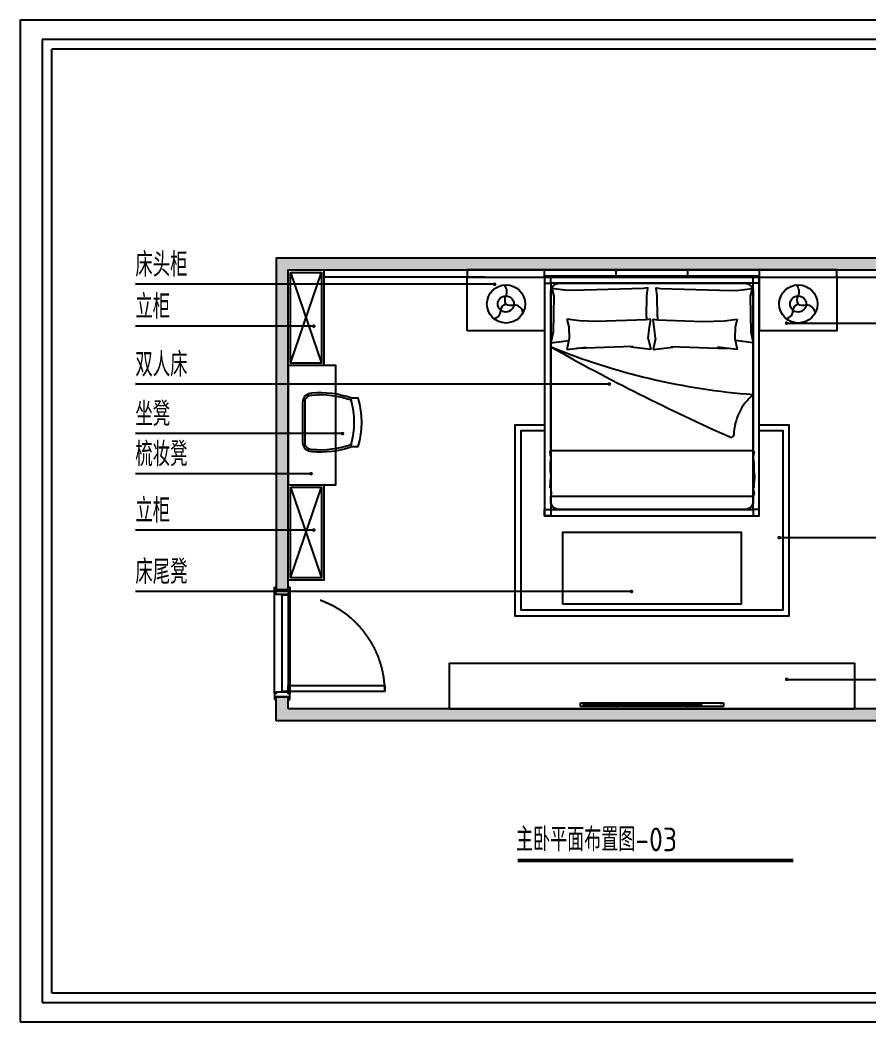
# Model space of a CAD drawing. Extents: x 23971 to 232415, y -48119 to 67869.
# Drawn here: x 208155 to 215271, y 33914 to 42314 of the extents above; entities that cross this region are included whole.
import ezdxf

# ---------------------------------------------------------------- set-up
doc = ezdxf.new("R2010")
doc.units = 0
doc.header["$LTSCALE"] = 1000
doc.header["$MEASUREMENT"] = 0
for name, pattern in [('CONTINOUS', [0]), ('DASHED', [0.75, 0.5, -0.25]), ('HIDDEN5', [0.08, 0.04, -0.04])]:
    doc.linetypes.add(name, pattern=pattern)
for name, color, linetype in [('A-rc 混凝土墙', 255, 'Continuous'), ('A-WINDOW-门窗', 153, 'Continuous'), ('D-door门', 42, 'Continuous'), ('D-门套', 42, 'Continuous'), ('DIM_SYMB', 3, 'Continuous'), ('PM-家具', 146, 'Continuous'), ('PUB_DIM', 3, 'Continuous'), ('PUB_TEXT', 7, 'Continuous'), ('T-text 文字说明', 42, 'Continuous'), ('活动家具', 7, 'Continuous')]:
    doc.layers.add(name, color=color, linetype=linetype)
doc.styles.add('_TCH_DIM', font='SIMPLEX', dxfattribs={"bigfont": 'GBCBIG'})
doc.styles.get("Standard").update_dxf_attribs({"font": 'gbenor.shx', "bigfont": 'gbcbig.shx'})
doc.dimstyles.new('ISO-25', dxfattribs={"dimtxt": 2.5, "dimasz": 2.5, "dimexe": 1.25, "dimexo": 0.625, "dimtad": 1, "dimtxsty": 'Standard', "dimcen": 2.5, "dimadec": 0, "dimazin": 0, "dimtfac": 1, "dimtmove": 0, "dimatfit": 3, "dimfxl": 1, "dimarcsym": 0})
pattern_1 = [(225, (336821.013, 49020.184), (17.6776695, -17.6776695), []), (230, (336821.013, 49020.184), (-71.726018, 6.275213), [7.5, -82.5]), (175, (336821.01, 49020.184), (13.875133, -75.219213), [6, -66]), (280.4514, (336815.036, 49020.71), (-57.85094, -68.943954), [6.37402, -70.11421]), (226.1842, (336821.01, 49000.18), (-106.724105, 16.5519), [11.25, -123.75]), (276.6356, (336812.12, 49001.56), (-93.46627, -97.41179), [9.56103, -105.1713]), (171.1842, (336821.01, 49000.18), (-93.46619, -97.41186), [9, -99]), (201, (336811.013, 49005.184), (-59.690705, 40.26189), [7.5, -82.5]), (146, (336811.01, 49005.184), (-24.331533, -72.515005), [6, -66]), (251.4514, (336806.04, 49008.54), (-84.022263, -32.25305), [6.37402, -70.11421]), (217.5, (336821.013, 49020.184), (-1.2159855, -33.2893854), [0, -65.2, 0, -67, 0, -66.25]), (187.5, (336821.013, 49020.184), (-26.306954, -39.441171), [0, -38.2, 0, -63.7, 0, -25.25]), (147.5, (336843.313, 49020.184), (-53.3822436, 2.255487), [0, -25, 0, -78, 0, -103.5]), (137.5, (336853.313, 49020.184), (-58.318617, -10.010498), [0, -32.5, 0, -51.8, 0, -73.5])]

# ---------------------------------------------------------------- blocks, each defined once
blk = doc.blocks.new('fg4r5th5')
for p, q in [((8725.9, 5903.3), (8695.9, 5903.3)), ((8695.9, 5903.3), (8695.9, 4703.3)), ((8725.9, 5883.3), (8725.9, 5903.3)), ((8725.9, 4723.3), (8725.9, 5883.3)), ((8725.9, 4703.3), (8725.9, 4723.3)), ((8695.9, 4703.3), (8725.9, 4703.3))]:
    blk.add_line(p, q)
at = {"layer": 'A-WINDOW-门窗', "color": 250, "linetype": 'DASHED', "ltscale": 2}
for p, q in [((8715.9, 5883.3), (8725.9, 5883.3)), ((8715.9, 4723.3), (8715.9, 5883.3)), ((8725.9, 4723.3), (8715.9, 4723.3))]:
    blk.add_line(p, q, dxfattribs=at)
blk = doc.blocks.new('FGHGHFH')
at = {"layer": 'A-WINDOW-门窗', "color": 250, "linetype": 'DASHED', "ltscale": 2}
blk.add_lwpolyline([(18755.9, 6458.3), (18735.9, 6458.3), (18735.9, 5858.3), (18755.9, 5858.3)], close=True, dxfattribs=at)
at = {"xscale": -1}
blk.add_blockref('fg4r5th5', (27431.8, 855), dxfattribs=at)
blk = doc.blocks.new('dgdfgf45242')
at = {"layer": 'A-WINDOW-门窗', "color": 250, "linetype": 'DASHED', "ltscale": 2}
for points in [[(19048.8, 7603.3), (19892.8, 7603.3)], [(19892.8, 7473.3), (19048.8, 7473.3)]]:
    blk.add_lwpolyline(points, dxfattribs=at)
at = {"layer": 'A-WINDOW-门窗', "color": 250, "linetype": 'DASHED', "ltscale": 2, "elevation": 0}
blk.add_lwpolyline([(19115.8, 6678.3), (19065.8, 6678.3), (19065.8, 7488.3), (19115.8, 7488.3), (19115.8, 7478.3), (19115.8, 7478.3), (19115.8, 6688.3), (19115.8, 6688.3), (19115.8, 6678.3)], dxfattribs=at)
at = {"layer": 'A-WINDOW-门窗', "color": 250, "linetype": 'DASHED', "ltscale": 2}
blk.add_arc((19065.8, 7488.3, 0), 810, 270, 0, dxfattribs=at)
at = {"layer": 'D-door门', "ltscale": 0.5, "elevation": 0}
blk.add_lwpolyline([(19875.8, 7538.3), (19875.8, 7488.3), (19065.8, 7488.3), (19065.8, 7538.3), (19075.8, 7538.3), (19075.8, 7538.3), (19865.8, 7538.3), (19865.8, 7538.3), (19875.8, 7538.3)], dxfattribs=at)
at = {"layer": 'D-门套', "lineweight": 25}
for points in [[(19000.8, 7488.3), (19000.8, 7475.3), (19002.8, 7473.3), (19048.8, 7473.3), (19050.8, 7475.3), (19050.8, 7488.3), (19060.8, 7488.3), (19060.8, 7588.3), (19050.8, 7588.3), (19050.8, 7601.3), (19048.8, 7603.3), (19002.8, 7603.3), (19000.8, 7601.3), (19000.8, 7588.3), (19020.8, 7588.3), (19020.8, 7488.3), (19000.8, 7488.3)], [(19940.8, 7488.3), (19940.8, 7475.3), (19938.8, 7473.3), (19892.8, 7473.3), (19890.8, 7475.3), (19890.8, 7488.3), (19880.8, 7488.3), (19880.8, 7588.3), (19890.8, 7588.3), (19890.8, 7601.3), (19892.8, 7603.3), (19938.8, 7603.3), (19940.8, 7601.3), (19940.8, 7588.3), (19920.8, 7588.3), (19920.8, 7488.3), (19940.8, 7488.3)]]:
    blk.add_lwpolyline(points, dxfattribs=at)
blk = doc.blocks.new('40kuang')
at = {"color": 251}
for p, q in [((-169558.1, 36672.9), (-181089.5, 36672.9)), ((-181089.5, 36672.9), (-181089.5, 28598.2)), ((-181089.5, 28598.2), (-169558.1, 28598.2))]:
    blk.add_line(p, q, dxfattribs=at)
for p, q in [((-169639.4, 36591.5), (-181008.2, 36591.5)), ((-181008.2, 28679.5), (-181008.2, 36591.5)), ((-181008.2, 28679.5), (-169639.4, 28679.5))]:
    blk.add_line(p, q)
blk.add_lwpolyline([(-181275.4, 28435.5), (-169395.4, 28435.5), (-169395.4, 36835.5), (-181275.4, 36835.5)], close=True)
blk = doc.blocks.new('zhanshigui')
at = {"color": 251}
for p, q in [((187698.8, 47187.9), (186938.8, 46927.9)), ((186938.8, 47187.9), (187698.8, 46927.9))]:
    blk.add_line(p, q, dxfattribs=at)
blk.add_lwpolyline([(187698.8, 47187.9), (187698.8, 46927.9), (186938.8, 46927.9), (186938.8, 47187.9)], close=True, dxfattribs=at)
at = {"layer": 'PM-家具'}
blk.add_lwpolyline([(187718.8, 47207.9), (187718.8, 46907.9), (186918.8, 46907.9), (186918.8, 47207.9)], close=True, dxfattribs=at)
blk = doc.blocks.new('A$C041558BB')
for points in [[(-166.3, 493), (167.2, 493, -0.414214), (243.4, 416.8, -0.105927), (202.1, 83.7), (202.1, 30.2, -0.149889), (-201.3, 30.2), (-201.3, 83.7, -0.105927), (-242.5, 416.8, -0.414214), (-166.3, 493), (-166.3, 493)], [(28.5, 475.2), (167.2, 475.2, -0.417742), (225.6, 416.1, -0.107102), (184.4, 86.5), (184.4, 87.9, -0.138689), (-183.5, 87.9), (-183.5, 86.5, -0.107102), (-224.7, 416.1, -0.417742), (-166.3, 475.2)]]:
    blk.add_lwpolyline(points, format="xyb", close=True)
blk = doc.blocks.new('次卧1800床')
at = {"color": 251, "linetype": 'HIDDEN5', "lineweight": -2}
for p, q in [((19608.2, -30071.6), (19575.5, -30077.8)), ((19608.2, -30071.6), (19575.5, -30077.8)), ((19610.7, -30072.5), (19608.2, -30071.6)), ((19610.7, -30072.5), (19608.2, -30071.6)), ((19632.8, -30072.5), (19635.4, -30071.6)), ((19632.8, -30072.5), (19635.4, -30071.6)), ((19635.4, -30071.6), (19668, -30077.8)), ((19635.4, -30071.6), (19668, -30077.8)), ((19611.3, -30075), (19610.7, -30072.5)), ((19611.3, -30075), (19610.7, -30072.5)), ((19632.2, -30075), (19632.8, -30072.5)), ((19632.2, -30075), (19632.8, -30072.5))]:
    blk.add_line(p, q, dxfattribs=at)
at = {"color": 251, "linetype": 'Continuous', "lineweight": -2}
for p, q in [((19014.4, -30087.8), (18907.1, -30073.8)), ((18907.1, -30073.8), (18924.4, -30137.9)), ((19014.4, -30087.8), (18907.1, -30073.8)), ((18907.1, -30073.8), (18924.4, -30137.9)), ((18924.4, -30137.9), (18927.3, -30236.4)), ((18924.4, -30137.9), (18927.3, -30236.4)), ((19154.5, -30093.5), (19014.4, -30087.8)), ((19154.5, -30093.5), (19014.4, -30087.8)), ((19575.5, -30077.8), (19154.5, -30093.5)), ((19575.5, -30077.8), (19154.5, -30093.5)), ((19590.8, -30236.4), (19602.1, -30138.4)), ((19590.8, -30236.4), (19602.1, -30138.4)), ((19602.1, -30138.4), (19611.3, -30075)), ((19602.1, -30138.4), (19611.3, -30075)), ((19641.4, -30138.4), (19632.2, -30075)), ((19641.4, -30138.4), (19632.2, -30075)), ((19652.7, -30236.4), (19641.4, -30138.4)), ((19652.7, -30236.4), (19641.4, -30138.4)), ((19668, -30077.8), (20047, -30093.5)), ((19668, -30077.8), (20047, -30093.5)), ((20047, -30093.5), (20229.1, -30087.8)), ((20047, -30093.5), (20229.1, -30087.8)), ((20229.1, -30087.8), (20336.4, -30073.8)), ((20229.1, -30087.8), (20336.4, -30073.8)), ((20319.1, -30137.9), (20316.2, -30236.4)), ((20319.1, -30137.9), (20316.2, -30236.4)), ((20336.4, -30073.8), (20319.1, -30137.9)), ((20336.4, -30073.8), (20319.1, -30137.9)), ((18927.3, -30236.4), (18907.1, -30327.8)), ((18927.3, -30236.4), (18907.1, -30327.8)), ((19590.8, -30236.4), (19611, -30327.8)), ((19590.8, -30236.4), (19611, -30327.8)), ((19652.7, -30236.4), (19632.5, -30327.8)), ((19652.7, -30236.4), (19632.5, -30327.8)), ((20316.2, -30236.4), (20336.4, -30327.8)), ((20316.2, -30236.4), (20336.4, -30327.8)), ((18907.1, -30327.8), (19071.1, -30309)), ((18907.1, -30327.8), (19071.1, -30309)), ((19462.5, -30302.7), (18989.1, -30318.4)), ((19462.5, -30302.7), (18989.1, -30318.4)), ((19611, -30327.8), (19447, -30309)), ((19611, -30327.8), (19447, -30309)), ((19632.5, -30327.8), (19796.5, -30309)), ((19632.5, -30327.8), (19796.5, -30309)), ((19781, -30302.7), (20254.4, -30318.4)), ((19781, -30302.7), (20254.4, -30318.4)), ((20336.4, -30327.8), (20172.4, -30309)), ((20336.4, -30327.8), (20172.4, -30309)), ((18772.8, -31555.7), (20470.7, -31555.8))]:
    blk.add_line(p, q, dxfattribs=at)
at = {"color": 251}
for points in [[(18772.8, -29771.3), (18772.8, -29720.5), (18722, -29720.5), (18722, -29771.3)], [(20470.8, -29771.3), (20470.8, -29720.5), (20521.6, -29720.5), (20521.6, -29771.3)], [(18772.8, -31669.7), (18772.8, -31720.5), (18722, -31720.5), (18722, -31669.7)], [(20470.8, -31669.7), (20470.8, -31720.5), (20521.6, -31720.5), (20521.6, -31669.7)]]:
    blk.add_lwpolyline(points, close=True, dxfattribs=at)
blk.add_lwpolyline([(18722, -29720.5), (18722, -31720.5), (20521.6, -31720.5), (20521.6, -29720.5)], close=True)
for points in [[(20470.8, -31174.7), (20470.8, -29771.3), (18772.8, -29771.3), (18772.8, -31174.5)], [(18772.8, -31174.5), (18772.8, -31669.7), (20470.8, -31669.7), (20470.8, -31174.7)]]:
    blk.add_lwpolyline(points)
at = {"linetype": 'Continuous', "lineweight": -2}
for points in [[(18772.8, -31174.5), (18772.8, -29844.3, -0.414214), (18845.8, -29771.3), (20397.7, -29771.3, -0.414214), (20470.8, -29844.3), (20470.8, -31174.7)], [(20470.7, -31555.8), (20470.8, -31596.7, -0.414214), (20397.7, -31669.7), (18845.8, -31669.7, -0.414214), (18772.8, -31596.7), (18772.8, -31555.7)]]:
    blk.add_lwpolyline(points, format="xyb", dxfattribs=at)
at = {"color": 251, "linetype": 'Continuous', "lineweight": -2}
for points in [[(19574.9, -30052.7), (19578.1, -29877.4), (19587.4, -29814), (19586.7, -29811.5), (19584.2, -29810.6), (19551.6, -29816.7), (18957.5, -29832.4), (18889.8, -29830.9), (18782.5, -29816.9), (18799.9, -29881), (18794.1, -30179), (18773.8, -30270.3), (18923.6, -30253.2)], [(19574.9, -30052.7), (19578.1, -29877.4), (19587.4, -29814), (19586.7, -29811.5), (19584.2, -29810.6), (19551.6, -29816.7), (18957.5, -29832.4), (18889.8, -29830.9), (18782.5, -29816.9), (18799.9, -29881), (18794.1, -30179), (18773.8, -30270.3), (18923.6, -30253.2)], [(19668.6, -30052.7), (19665.4, -29877.4), (19656.1, -29814), (19656.8, -29811.5), (19659.3, -29810.6), (19691.9, -29816.7), (20286, -29832.4), (20353.7, -29830.9), (20461, -29816.9), (20443.6, -29881), (20449.4, -30179), (20469.7, -30270.3), (20319.9, -30253.2)], [(19668.6, -30052.7), (19665.4, -29877.4), (19656.1, -29814), (19656.8, -29811.5), (19659.3, -29810.6), (19691.9, -29816.7), (20286, -29832.4), (20353.7, -29830.9), (20461, -29816.9), (20443.6, -29881), (20449.4, -30179), (20469.7, -30270.3), (20319.9, -30253.2)], [(19574.9, -30052.7), (19574.3, -30077.9)], [(19574.9, -30052.7), (19574.3, -30077.9)], [(19668.6, -30052.7), (19669.2, -30077.9)], [(19668.6, -30052.7), (19669.2, -30077.9)], [(18772.8, -31174.5), (18766.1, -31186.1), (18769.6, -31210.4), (18772.8, -31236.9), (18769.1, -31274.3), (18769.1, -31346.2), (18772.8, -31389.6), (18767.5, -31433.1), (18767.5, -31486), (18773.8, -31399.1), (18772.8, -31497.1), (18776.2, -31531), (18772.8, -31555.7)], [(18772.8, -31174.5), (20470.8, -31174.7), (20477.4, -31186.2), (20474, -31210.5), (20470.8, -31237), (20474.5, -31274.4), (20474.5, -31346.3), (20481.9, -31389.7), (20476, -31433.3), (20476, -31486.1), (20480.9, -31399.2), (20470.7, -31497.2), (20478.4, -31531.1), (20470.7, -31555.8)]]:
    blk.add_lwpolyline(points, dxfattribs=at)
for centre, radius, start, end in [((27437.9, -14952.9), 17628.1, 240.55739, 246.04368), ((20899.4, -25085.3), 5635.7, 247.83041, 265.64572), ((27437.9, -14952.9), 17628.1, 240.55739, 246.04368), ((20899.4, -25085.3), 5635.7, 247.83041, 265.64572), ((20766.8, -31056.7), 459.5, 129.99691, 178.55401), ((20766.8, -31056.7), 459.5, 129.99691, 178.55401), ((20287.5, -31043.9), 20, 248.33224, 356.49135), ((20287.5, -31043.9), 20, 248.33224, 356.49135)]:
    blk.add_arc(centre, radius, start, end, dxfattribs=at)
blk = doc.blocks.new('chuangtougui01')
at = {"layer": 'PM-家具'}
blk.add_lwpolyline([(188909.7, 44354.7), (188909.7, 44804.7), (189559.7, 44804.7), (189559.7, 44354.7)], close=True, dxfattribs=at)
at = {"layer": 'PM-家具', "color": 251}
for points in [[(189234.7, 44579.7, -0.228099), (189236.3, 44647.2, 0.317646), (189218.9, 44738.8)], [(189131.9, 44458.5, 0.398826), (189191.7, 44525, -0.069197), (189192.5, 44531.8, -0.240714), (189234.7, 44579.7, 0.240714)], [(189377.6, 44504.7, 0.414712), (189301.5, 44570, -0.258086), (189234.7, 44579.7)]]:
    blk.add_lwpolyline(points, format="xyb", dxfattribs=at)
at = {"layer": 'PM-家具'}
blk.add_circle((189236.3, 44579.7), 160, dxfattribs=at)
at = {"layer": 'PM-家具', "color": 251}
blk.add_circle((189234.7, 44579.7), 67.5, dxfattribs=at)

msp = doc.modelspace()

# ---------------------------------------------------------------- hatches: boundary and pattern name
at = {"layer": '活动家具'}
h = msp.add_hatch(dxfattribs=at)
h.set_pattern_fill('钢筋混凝土', color=251, scale=10, angle=180)
h.set_pattern_definition(pattern_1)
h.paths.add_polyline_path([(216302.1, 39919), (216302.1, 40319), (210302.1, 40319), (210302.1, 37539), (210402.1, 37539), (210402.1, 40219), (216202.1, 40219), (216202.1, 39919)])
h = msp.add_hatch(dxfattribs=at)
h.set_pattern_fill('钢筋混凝土', color=251, scale=10, angle=180)
h.set_pattern_definition(pattern_1)
h.paths.add_polyline_path([(216302.1, 36839), (216202.1, 36839), (216202.1, 36539), (210402.1, 36539), (210402.1, 36639), (210302.1, 36639), (210302.1, 36619), (210302.1, 36439), (216302.1, 36439)])

# ---------------------------------------------------------------- linework, layer by layer
at = {"layer": 'A-rc 混凝土墙'}
for p, q in [((210402.1, 36639), (210302.1, 36639)), ((210302.1, 36439), (210302.1, 36639)), ((210402.1, 36539), (210402.1, 36639)), ((216202.1, 36539), (210402.1, 36539)), ((216302.1, 36439), (210302.1, 36439))]:
    msp.add_line(p, q, dxfattribs=at)
msp.add_lwpolyline([(216302.1, 39919), (216302.1, 40319), (210302.1, 40319), (210302.1, 37539), (210402.1, 37539), (210402.1, 40219), (216202.1, 40219), (216202.1, 39919), (216302.1, 39919)], dxfattribs=at)
at = {"layer": 'DIM_SYMB', "color": 0, "const_width": 30.9}
msp.add_lwpolyline([(212325.5, 35267.7), (214636.2, 35267.7)], dxfattribs=at)
at = {"layer": 'PM-家具'}
for p, q in [((212052.1, 40159), (210702.1, 40159)), ((212552.1, 40159), (212552.1, 40219)), ((212552.1, 40168.5), (214352.1, 40168.5)), ((213152.1, 40168.5), (213152.1, 40218.5)), ((213752.1, 40168.5), (213752.1, 40218.5)), ((214352.1, 40159), (214352.1, 40219)), ((214852.1, 40159), (216202.1, 40159))]:
    msp.add_line(p, q, dxfattribs=at)
for points in [[(211902.1, 40159), (215002.1, 40159), (215002.1, 40219), (211902.1, 40219)], [(210402.1, 39419), (210402.1, 38419), (210802.1, 38419), (210802.1, 39419)], [(212702.1, 37419), (214202.1, 37419), (214202.1, 38019), (212702.1, 38019)], [(211752.1, 36539), (215152.1, 36539), (215152.1, 36919), (211752.1, 36919)]]:
    msp.add_lwpolyline(points, close=True, dxfattribs=at)
msp.add_lwpolyline([(212552.1, 38919), (212302.1, 38919), (212302.1, 37319), (214602.1, 37319), (214602.1, 38919), (214352.1, 38919)], dxfattribs=at)
at = {"layer": 'PM-家具', "color": 251}
msp.add_lwpolyline([(212552.1, 38869), (212352.1, 38869), (212352.1, 37369), (214552.1, 37369), (214552.1, 38869), (214352.1, 38869)], dxfattribs=at)

# ---------------------------------------------------------------- block references
at = {"color": 146}
msp.add_blockref('40kuang', (389429.9, 5478.9), dxfattribs=at)
at = {"rotation": 90}
for name, p in [('zhanshigui', (257610, -147499.8)), ('zhanshigui', (257610, -149299.8)), ('dgdfgf45242', (217890.4, 17618.2))]:
    msp.add_blockref(name, p, dxfattribs=at)
for p in [(22992.3, -4645.7), (25442.3, -4645.7)]:
    msp.add_blockref('chuangtougui01', p)
at = {"layer": 'PM-家具'}
msp.add_blockref('次卧1800床', (193830.1, 69879.5), dxfattribs=at)
at = {"layer": 'PM-家具', "linetype": 'CONTINOUS', "ltscale": 10, "xscale": -1.005255241803825, "yscale": 1.005255241657142, "zscale": 1.005255241683465, "rotation": 90}
msp.add_blockref('A$C041558BB', (211019.1, 38941.9), dxfattribs=at)
at = {"layer": 'PM-家具', "rotation": 270}
msp.add_blockref('FGHGHFH', (207293.8, 55294.9), dxfattribs=at)

# ---------------------------------------------------------------- texts
at = {"layer": 'PUB_TEXT', "style": '_TCH_DIM'}
for s, p in [('床头柜', (209121.2, 40162.1, 0)), ('立柜', (209121.2, 39810.9, 0)), ('双人床', (209121.2, 39325.4, 0)), ('坐凳', (209121.2, 38910.2, 0)), ('梳妆凳', (209121.2, 38573.9, 0)), ('立柜', (209121.2, 38101.4, 0)), ('床尾凳', (209121.2, 37586, 0))]:
    msp.add_text(s, height=202.55, dxfattribs=at).set_placement(p)
at = {"layer": 'T-text 文字说明', "color": 0}
msp.add_text('主卧平面布置图-03', height=198.45, dxfattribs=at).set_placement((212312.1, 35345.5))

# ---------------------------------------------------------------- leaders
at = {"layer": 'PUB_DIM'}
for points in [[(212133.5, 40099.1, 0), (209121.2, 40099.1, 0)], [(210617, 39747.9, 0), (209121.2, 39747.9, 0)], [(214580.6, 39772.8, 0), (217459, 39772.8, 0)], [(213094.4, 39262.4, 0), (209121.2, 39262.4, 0)], [(210857.5, 38847.2, 0), (209121.2, 38847.2, 0)], [(210594.5, 38510.9, 0), (209121.2, 38510.9, 0)], [(210617, 38038.4, 0), (209121.2, 38038.4, 0)], [(214518.2, 37974.9, 0), (217452.6, 37974.9, 0)], [(213281, 37523, 0), (209121.2, 37523, 0)], [(214580.6, 36786.8, 0), (217458.1, 36786.8, 0)]]:
    msp.add_leader(points, dimstyle='ISO-25', override={"dimscale": 0, "dimasz": 120, "dimtad": 0, "dimldrblk": 'DotSmall', "dimfxl": 100, "dimfxlon": 1, "dimarcsym": 1}, dxfattribs=at)

doc.saveas('drawing.dxf')
